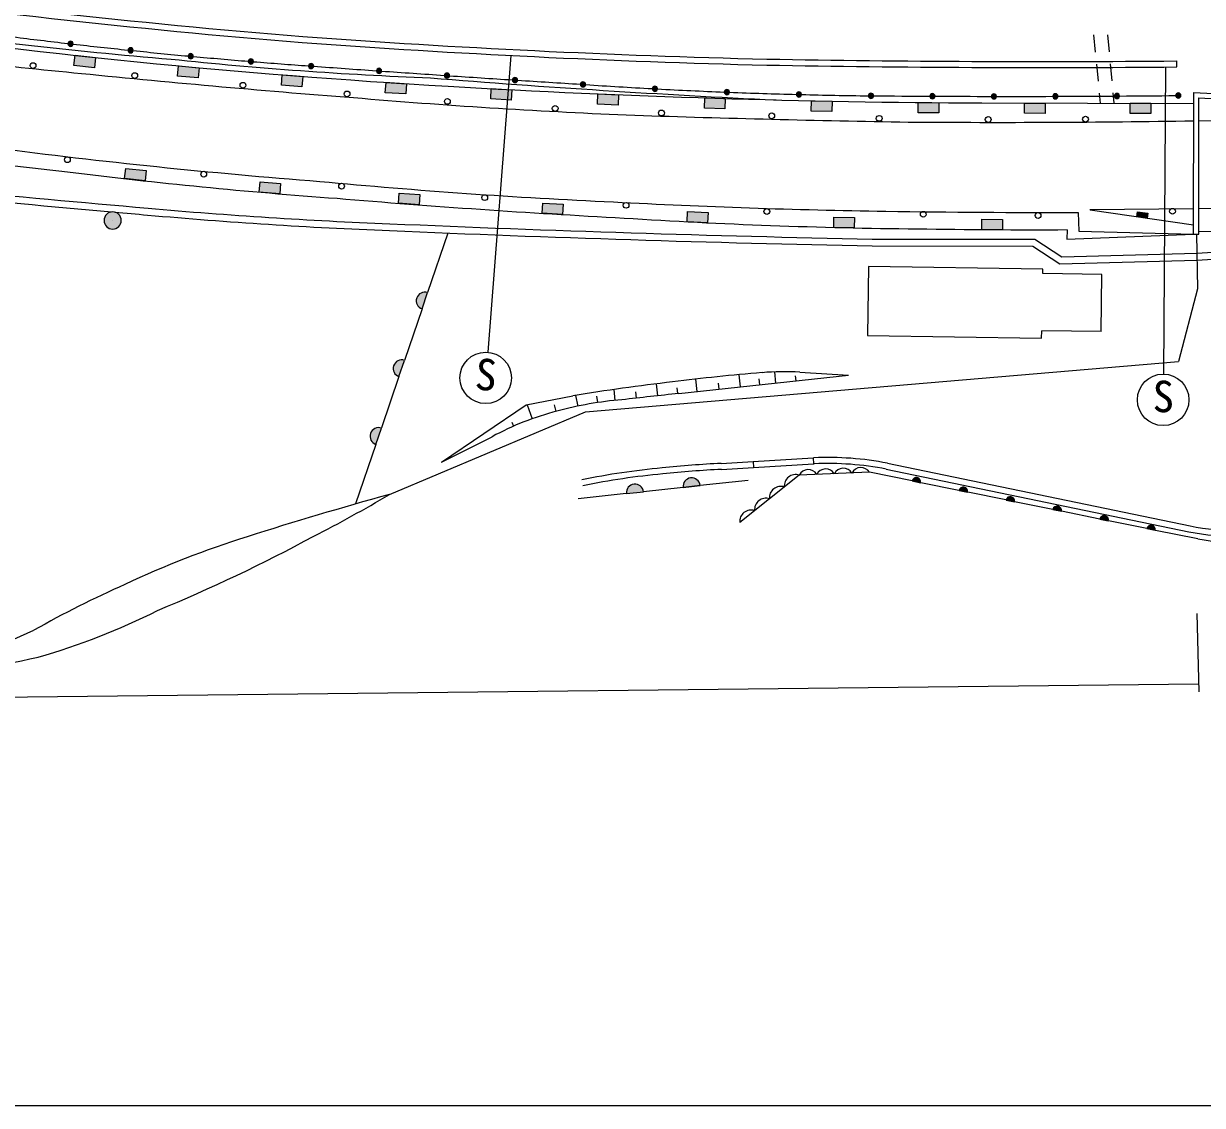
# Model space of a CAD drawing. Units: millimetres, scale not verified. Extents: x 40000 to 680000, y 20000 to 380000.
# Drawn here: x 273335 to 342011, y 205000 to 268007 of the extents above; entities that cross this region are included whole.
import ezdxf
from ezdxf.enums import TextEntityAlignment as Align

# ---------------------------------------------------------------- set-up
doc = ezdxf.new("R2010")
doc.units = ezdxf.units.MM
doc.header["$LTSCALE"] = 1000
for name, color, linetype, lineweight in [('M-BGD', 7, 'Continuous', 25), ('M-STR-HTXT', 7, 'Continuous', 13), ('M-STR-STRC', 7, 'Continuous', 25), ('M-TTL-BAND', 7, 'Continuous', 25)]:
    doc.layers.add(name, color=color, linetype=linetype, lineweight=lineweight)
doc.styles.add('ＭＳ ゴシック', font='')
doc.styles.get('ＭＳ ゴシック').set_extended_font_data('MS Gothic')

msp = doc.modelspace()

# ---------------------------------------------------------------- hatches: boundary and pattern name
at = {"layer": 'M-BGD'}
for points in [[(276223, 266831, 0.41422), (276073, 266981, 0.41422), (275923, 266831, 1)], [(279721, 266449, 1), (279421, 266449, 0.41421), (279571, 266299, 0.41421)], [(276334, 266159), (277527, 266031), (277464, 265435), (276269, 265563)], [(283223, 266105, 0.41422), (283073, 266255, 0.41422), (282923, 266105, 1)], [(286728, 265801, 1), (286428, 265801, 1)], [(282365, 265548), (283560, 265437), (283505, 264840), (282309, 264951)], [(290236, 265534, 1), (289936, 265534, 1)], [(294195, 265251, 1), (293895, 265251, 1)], [(298154, 264978, 1), (297854, 264978, 1)], [(288404, 265022), (289600, 264928), (289554, 264330), (288356, 264424)], [(294450, 264581), (295647, 264504), (295610, 263906), (294410, 263983)], [(302114, 264717, 0.41421), (301964, 264867, 0.41421), (301814, 264717, 1)], [(306074, 264465, 1), (305774, 264465, 0.41421), (305924, 264315, 0.41421)], [(300581, 264217), (301780, 264154), (301748, 263554), (300549, 263618)], [(306797, 263915), (307996, 263864), (307971, 263265), (306771, 263315)], [(310265, 264210, 0.41421), (310115, 264360, 0.41421), (309965, 264210, 1)], [(314458, 264014, 0.41422), (314308, 264164, 0.41422), (314158, 264014, 1)], [(318654, 263878, 1), (318354, 263878, 1)], [(322852, 263801, 0.41422), (322702, 263951, 0.41422), (322552, 263801, 1)], [(326433, 263777, 1), (326133, 263777, 1)], [(330014, 263767, 0.41422), (329864, 263917, 0.41422), (329714, 263767, 1)], [(333596, 263770, 1), (333296, 263770, 1)], [(337177, 263787, 1), (336877, 263787, 1)], [(340758, 263818, 1), (340458, 263818, 1)], [(313015, 263680), (314215, 263642), (314196, 263042), (312996, 263080)], [(319236, 263512), (320435, 263487), (320424, 262888), (319223, 262912)], [(325458, 263412), (326658, 263400), (326653, 262801), (325451, 262812)], [(331646, 263380), (332846, 263378), (332844, 262778), (331644, 262780)], [(337798, 263368), (338998, 263366), (338997, 262766), (337797, 262768)], [(280411, 258846), (279218, 258979), (279285, 259575), (280476, 259443)], [(288262, 258089), (287066, 258191), (287118, 258789), (288312, 258687)], [(296372, 257449), (295176, 257540), (295222, 258139), (296417, 258047)], [(304737, 256885), (303539, 256958), (303576, 257557), (304773, 257484)], [(279024, 256541, 0.41421), (278524, 257041, 0.41421), (278024, 256541, 0.41421), (278524, 256041, 0.41421)], [(313188, 256408), (311990, 256469), (312021, 257068), (313218, 257007)], [(338784, 256664), (338190, 256751), (338233, 257048), (338827, 256961)], [(321729, 256108), (320529, 256136), (320545, 256736), (321742, 256708)], [(330365, 256004), (329165, 256011), (329169, 256611), (330367, 256604)], [(296872, 252338, 1), (296550, 251391)], [(295528, 248393, 1), (295206, 247446)], [(294184, 244448, 0.41421), (293549, 244136, 0.41421), (293861, 243501)], [(309449, 240742, 0.41421), (308898, 241185, 0.41421), (308455, 240633)], [(312748, 241100, 0.41421), (312197, 241543, 0.41421), (311754, 240992)], [(325594, 241268, 0.41421), (325398, 241563, 0.41421), (325104, 241368)], [(328328, 240714, 1), (327838, 240813)], [(331061, 240159, 0.41421), (330866, 240453, 0.41421), (330571, 240258)], [(333795, 239604, 0.41421), (333600, 239899, 0.41421), (333305, 239703)], [(336529, 239049, 1), (336039, 239149)], [(339263, 238494, 0.41421), (339068, 238789, 0.41421), (338773, 238594)]]:
    msp.add_hatch(color=256, dxfattribs=at).paths.add_polyline_path(points)

# ---------------------------------------------------------------- linework, layer by layer
for p, q in [((335672, 267345), (335768, 266349)), ((336475, 267350), (336571, 266355)), ((340519, 265482), (340516, 265832)), ((335835, 265652), (335931, 264657)), ((336638, 265658), (336734, 264663)), ((335998, 263960), (336055, 263371)), ((336801, 263966), (336858, 263370)), ((329169, 263385), (341475, 263361)), ((341807, 262338), (345341, 262371)), ((335453, 257176), (341500, 257233)), ((341498, 256268), (335476, 257147)), ((341800, 257236), (345281, 257330)), ((278524, 256541), (278525, 256541)), ((298055, 255810), (296872, 252338)), ((341498, 255747), (341798, 255747)), ((345564, 255930), (341798, 255874)), ((322775, 255057), (332128, 255046)), ((322779, 255457), (332246, 255446)), ((332128, 255046), (333712, 254017)), ((332246, 255446), (333826, 254420)), ((341684, 254629), (345608, 254887)), ((333712, 254017), (341691, 254229)), ((333826, 254420), (341684, 254629)), ((341691, 254229), (345624, 254487)), ((336160, 253394), (332705, 253450)), ((336106, 250064), (336160, 253394)), ((296550, 251391), (295528, 248393)), ((336106, 250064), (332651, 250120)), ((306063, 245388), (340609, 248325)), ((295206, 247446), (294187, 244457)), ((311511, 246463), (321392, 247534)), ((312482, 247297), (312561, 246576)), ((314997, 247558), (315074, 246849)), ((316172, 247326), (316210, 246972)), ((317074, 247719), (317144, 247073)), ((318288, 247495), (318320, 247201)), ((318558, 247706), (321392, 247534)), ((307724, 246698), (307789, 246061)), ((308975, 246564), (309017, 246191)), ((310190, 247026), (310266, 246329)), ((311399, 246793), (311435, 246454)), ((313801, 247072), (313840, 246715)), ((302613, 245798), (305338, 246318)), ((305489, 246347), (305619, 245725)), ((306704, 246309), (306761, 245931)), ((294646, 240588), (306063, 245388)), ((297682, 242459), (302613, 245798)), ((302665, 245808), (302958, 244987)), ((304240, 245810), (304343, 245416)), ((301778, 244786), (301878, 244558)), ((297682, 242459), (300625, 243946)), ((293858, 243492), (292678, 240029)), ((313980, 242390), (315840, 242503)), ((315840, 242503), (319331, 242715)), ((315840, 242503), (315861, 242154)), ((319331, 242715), (319381, 242718)), ((319331, 242715), (319352, 242366)), ((313998, 242041), (315861, 242154)), ((315861, 242154), (319352, 242366)), ((319352, 242366), (319400, 242368)), ((325095, 241370), (322615, 241873)), ((323596, 242057), (341224, 238406)), ((323665, 242400), (341293, 238749)), ((312748, 241100), (311754, 240992)), ((315549, 241405), (312748, 241100)), ((327829, 240815), (325603, 241267)), ((308445, 240632), (305653, 240329)), ((311754, 240992), (309459, 240743)), ((330562, 240260), (328337, 240712)), ((333296, 239705), (331071, 240157)), ((336030, 239150), (333804, 239602)), ((338764, 238596), (336538, 239047)), ((341752, 237989), (339272, 238492)), ((268448, 230237), (273938, 232677))]:
    msp.add_line(p, q, dxfattribs=at)
for points in [[(276223, 266831, 0.41422), (276073, 266981, 0.41422), (275923, 266831, 1)], [(279721, 266449, 1), (279421, 266449, 0.41421), (279571, 266299, 0.41421)], [(283223, 266105, 0.41422), (283073, 266255, 0.41422), (282923, 266105, 1)], [(286728, 265801, 1), (286428, 265801, 1)], [(290236, 265534, 1), (289936, 265534, 1)], [(294195, 265251, 1), (293895, 265251, 1)], [(298154, 264978, 1), (297854, 264978, 1)], [(302114, 264717, 0.41421), (301964, 264867, 0.41421), (301814, 264717, 1)], [(306074, 264465, 1), (305774, 264465, 0.41421), (305924, 264315, 0.41421)], [(310265, 264210, 0.41421), (310115, 264360, 0.41421), (309965, 264210, 1)], [(314458, 264014, 0.41422), (314308, 264164, 0.41422), (314158, 264014, 1)], [(318654, 263878, 1), (318354, 263878, 1)], [(322852, 263801, 0.41422), (322702, 263951, 0.41422), (322552, 263801, 1)], [(326433, 263777, 1), (326133, 263777, 1)], [(330014, 263767, 0.41422), (329864, 263917, 0.41422), (329714, 263767, 1)], [(333596, 263770, 1), (333296, 263770, 1)], [(337177, 263787, 1), (336877, 263787, 1)], [(340758, 263818, 1), (340458, 263818, 1)], [(279024, 256541, 0.41421), (278524, 257041, 0.41421), (278024, 256541, 0.41421), (278524, 256041, 0.41421)], [(296872, 252338, 1), (296550, 251391)], [(295528, 248393, 1), (295206, 247446)], [(294184, 244448, 0.41421), (293549, 244136, 0.41421), (293861, 243501)], [(309449, 240742, 0.41421), (308898, 241185, 0.41421), (308455, 240633)], [(312748, 241100, 0.41421), (312197, 241543, 0.41421), (311754, 240992)], [(325594, 241268, 0.41421), (325398, 241563, 0.41421), (325104, 241368)], [(328328, 240714, 1), (327838, 240813)], [(331061, 240159, 0.41421), (330866, 240453, 0.41421), (330571, 240258)], [(333795, 239604, 0.41421), (333600, 239899, 0.41421), (333305, 239703)], [(336529, 239049, 1), (336039, 239149)], [(339263, 238494, 0.41421), (339068, 238789, 0.41421), (338773, 238594)]]:
    msp.add_lwpolyline(points, format="xyb", close=True, dxfattribs=at)
for points in [[(276334, 266159), (277527, 266031), (277464, 265435), (276269, 265563)], [(282365, 265548), (283560, 265437), (283505, 264840), (282309, 264951)], [(288404, 265022), (289600, 264928), (289554, 264330), (288356, 264424)], [(294450, 264581), (295647, 264504), (295610, 263906), (294410, 263983)], [(300581, 264217), (301780, 264154), (301748, 263554), (300549, 263618)], [(306797, 263915), (307996, 263864), (307971, 263265), (306771, 263315)], [(313015, 263680), (314215, 263642), (314196, 263042), (312996, 263080)], [(319236, 263512), (320435, 263487), (320424, 262888), (319223, 262912)], [(325458, 263412), (326658, 263400), (326653, 262801), (325451, 262812)], [(331646, 263380), (332846, 263378), (332844, 262778), (331644, 262780)], [(337798, 263368), (338998, 263366), (338997, 262766), (337797, 262768)], [(280411, 258846), (279218, 258979), (279285, 259575), (280476, 259443)], [(288262, 258089), (287066, 258191), (287118, 258789), (288312, 258687)], [(296372, 257449), (295176, 257540), (295222, 258139), (296417, 258047)], [(304737, 256885), (303539, 256958), (303576, 257557), (304773, 257484)], [(313188, 256408), (311990, 256469), (312021, 257068), (313218, 257007)], [(338784, 256664), (338190, 256751), (338233, 257048), (338827, 256961)], [(321729, 256108), (320529, 256136), (320545, 256736), (321742, 256708)], [(330365, 256004), (329165, 256011), (329169, 256611), (330367, 256604)]]:
    msp.add_lwpolyline(points, close=True, dxfattribs=at)
for points in [[(341498, 255747), (341509, 263994), (345658, 263776), (345564, 255930)], [(341798, 255747), (341809, 263678), (345355, 263491), (345264, 255934)], [(334770, 257013), (334807, 255911), (341498, 255747)], [(334128, 256004), (334120, 255451), (341498, 255747)], [(341666, 255747), (341718, 252562), (340609, 248325)], [(332705, 253450), (332709, 253699), (322555, 253863), (322490, 249846), (332644, 249682), (332651, 250120)], [(322615, 241873), (318521, 241709), (315058, 238948)]]:
    msp.add_lwpolyline(points, dxfattribs=at)
for centre in [(273889, 265559), (279809, 264977), (286117, 264415), (292182, 263909), (298026, 263472), (304306, 263064), (310496, 262800), (316922, 262634), (323182, 262488), (329532, 262419), (335202, 262440), (275887, 260080), (283830, 259237), (291860, 258539), (300198, 257870), (308434, 257422), (316634, 257060), (325748, 256904), (332438, 256830), (340266, 257078)]:
    msp.add_circle(centre, 168, dxfattribs=at)
for centre, radius, start, end in [((331619, 779770), 514590, 262.04489, 265.31339), ((331619, 779770), 514240, 262.04491, 265.31321), ((322670, 693441), 429787, 261.87052, 266.7193), ((304867, 544054), 279063, 261.71073, 265.28501), ((312550, 584741), 319996, 262.85153, 263.4278), ((330332, 827760), 561989, 265.84371, 268.60368), ((300318, 516676), 252678, 261.44197, 264.6383), ((312550, 584741), 319996, 263.48151, 264.05778), ((330332, 827760), 562339, 265.84354, 268.6038), ((312550, 584741), 319996, 264.1115, 264.68777), ((306460, 500376), 235721, 264.02629, 267.71004), ((312550, 584741), 319996, 264.74148, 265.31775), ((312550, 584741), 319996, 265.37146, 265.94773), ((332546, 1161093), 895296, 268.98188, 270.51007), ((346571, 959857), 698256, 264.25765, 265.60482), ((397014, 1732134), 1470493, 265.83585, 265.97879), ((397014, 1732134), 1470492, 265.99048, 266.13342), ((332546, 1161093), 895646, 268.98181, 270.51007), ((345809, 871141), 608256, 265.40131, 267.30168), ((397014, 1732134), 1470492, 266.14511, 266.28805), ((397014, 1732134), 1470492, 266.29974, 266.44268), ((325938, 557871), 294088, 266.12708, 266.88655), ((331556, 836532), 573152, 266.65103, 269.76141), ((325938, 557871), 294088, 266.945, 267.70446), ((325938, 557871), 294088, 267.76291, 268.52238), ((325938, 557871), 294088, 268.58082, 269.34029), ((330807, 1201689), 937922, 269.51402, 269.71448), ((330807, 1201689), 937922, 269.73281, 269.93326), ((330807, 1201689), 937922, 269.95159, 270.15204), ((330807, 1201689), 937922, 270.17037, 270.37083), ((330807, 1201689), 937922, 270.38915, 270.58961), ((323317, 623908), 361522, 265.19914, 267.72174), ((340073, 1190313), 928164, 268.0781, 269.06191), ((330153, 968034), 705780, 269.57172, 270.92175), ((321962, 691958), 435030, 261.74769, 263.92169), ((319528, 630681), 372990, 262.62139, 265.55187), ((370076, 1285646), 1032677, 263.72961, 264.91164), ((370076, 1285646), 1032277, 263.72991, 265.02681), ((313839, 564544), 307520, 262.91279, 265.85205), ((324042, 614986), 357738, 264.63609, 267.38208), ((337147, 799887), 543968, 265.19651, 266.96262), ((329066, 653324), 396278, 266.90965, 269.20452), ((370076, 1285646), 1032677, 264.9207, 265.02679), ((305496, 535281), 279538, 264.88088, 267.7783), ((305496, 535281), 279138, 264.88077, 267.77849), ((332478, 785613), 528605, 269.03381, 270.24851), ((347248, 1465664), 1210454, 267.51073, 268.84169), ((328428, 569061), 313024, 266.31752, 269.44609), ((347248, 1465664), 1210854, 267.51078, 268.84187), ((332210, 711984), 455983, 269.14452, 270.24106), ((325176, 137312), 110716, 94.57035, 97.28094), ((317680, 231860), 15871, 86.82817, 94.7933), ((321360, 153392), 94297, 96.21891, 99.78269), ((309897, 225322), 20846, 94.68351, 105.26061), ((363714, -244624), 493854, 96.06776, 96.45489), ((308596, 229216), 16748, 104.47497, 118.42051), ((320207, 224845), 17892, 78.855, 92.64351), ((314658, 197931), 44389, 95.31902, 101.44503), ((314658, 197931), 44039, 95.3162, 101.44503), ((316704, 183797), 58657, 92.66197, 96.02918), ((316704, 183797), 58307, 92.65955, 96.03131), ((318313, 241082), 661, 71.65285, 185.47768), ((319044, 241443), 587, 31.57292, 153.0083), ((320207, 224845), 17542, 78.86052, 92.6353), ((320067, 241484), 587, 31.57292, 153.0083), ((321091, 241524), 587, 31.57292, 153.0083), ((322114, 241565), 587, 31.57292, 153.0083), ((364299, -8643), 258781, 105.61409, 107.52794), ((257951, 301764), 71338, 296.91174, 300.95611), ((317447, 240392), 661, 71.65285, 185.47768), ((316581, 239702), 661, 71.65285, 185.47768), ((315716, 239012), 661, 71.65285, 185.47768), ((344419, 254847), 16748, 259.00383, 269.1999), ((344419, 254847), 16398, 259.01132, 269.17347), ((303636, 183352), 57430, 107.50476, 115.1355), ((244042, 323641), 97173, 292.4429, 298.38656), ((344371, 252906), 15144, 260.04045, 270.94786), ((305279, 176968), 63920, 114.03839, 119.36103), ((263507, 268710), 39086, 285.86748, 296.81554), ((265628, 267969), 37837, 270.90896, 283.08323)]:
    msp.add_arc(centre, radius, start, end, dxfattribs=at)
at = {"layer": 'M-STR-HTXT'}
for p, q in [((341690, 233655), (341799, 229085)), ((268003, 228727), (341787, 229559))]:
    msp.add_line(p, q, dxfattribs=at)
at = {"layer": 'M-STR-STRC'}
for p, q in [((301728, 266149), (300374, 248866)), ((339864, 265477), (339734, 247595))]:
    msp.add_line(p, q, dxfattribs=at)
for centre in [(300257, 247371), (339723, 246095)]:
    msp.add_circle(centre, 1500, dxfattribs=at)
at = {"layer": 'M-TTL-BAND'}
msp.add_line((40000, 205000), (579000, 205000), dxfattribs=at)

# ---------------------------------------------------------------- texts
at = {"layer": 'M-STR-STRC', "style": 'ＭＳ ゴシック'}
for rotation, p in [(355.458, (300160, 246103)), (359.526, (339718, 244824))]:
    msp.add_text('S', height=1833, rotation=rotation, dxfattribs=at).set_placement(p, align=Align.BOTTOM_CENTER)

doc.saveas('drawing.dxf')
